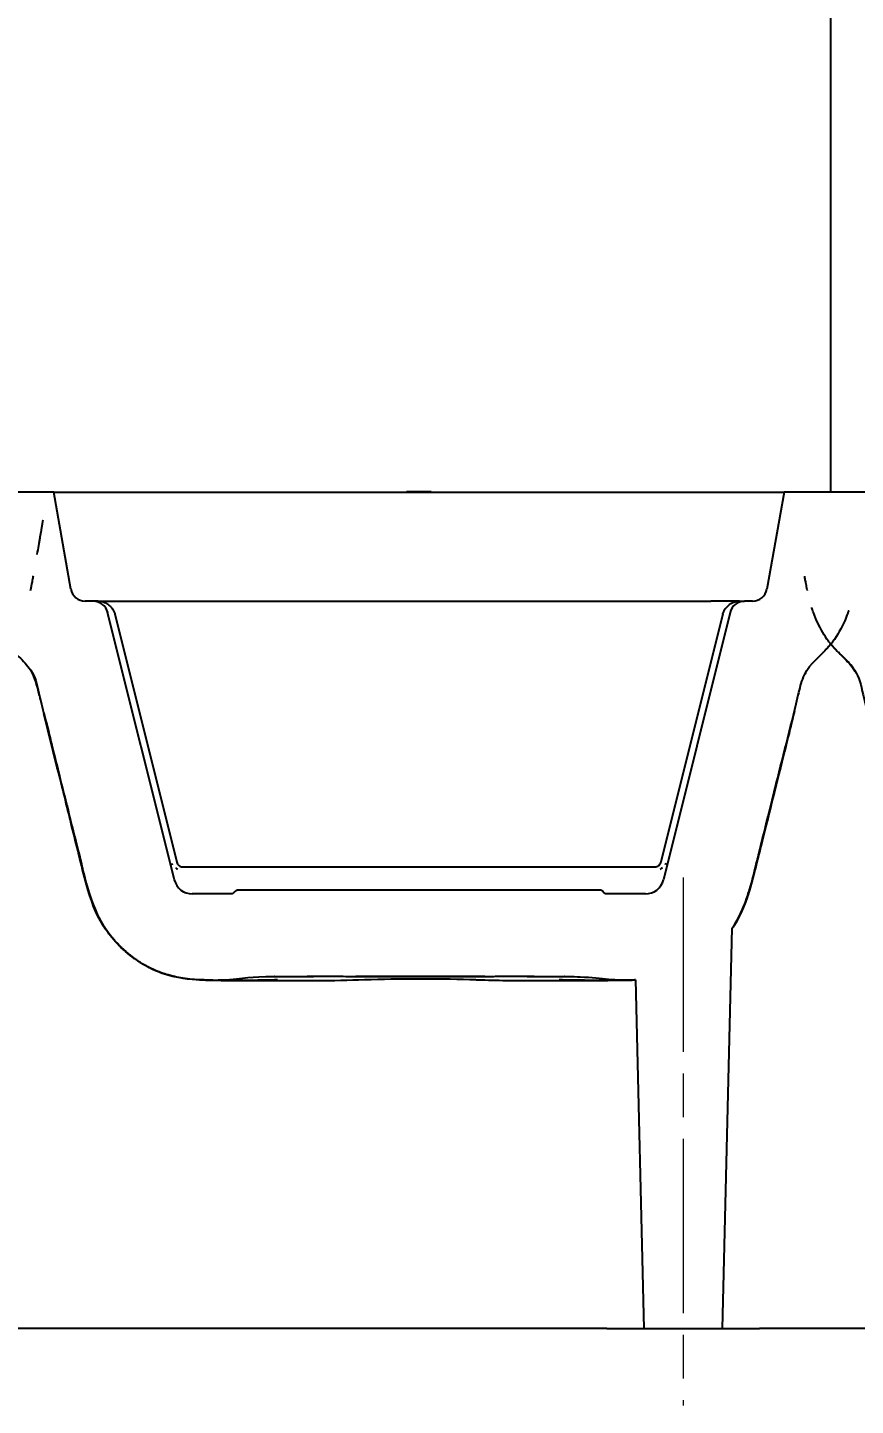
# Model space of a CAD drawing. Header units: millimetres. Extents: x 0 to 1486, y 0 to 1051.
# Drawn here: x 680.5 to 714.1, y 502.2 to 558.2 of the extents above; entities that cross this region are included whole.
import ezdxf

# ---------------------------------------------------------------- set-up
doc = ezdxf.new("R2010")
doc.units = ezdxf.units.MM
doc.header["$LTSCALE"] = 1.25
doc.linetypes.add('CHAIN', pattern=[0.3543, 0.2362, -0.0295, 0.0591, -0.0295])
for name, color, linetype, lineweight, true_color in [('Bemaßungen(DIN)', 7, 'Continuous', 5, 0x262659), ('Mittellinie(DIN)', 7, 'CHAIN', 15, 0x262659), ('Schraffur', 7, 'Continuous', 9, 0x1e1e47), ('Sichtbare Kanten(DIN)', 7, 'Continuous', 25, 0x262659)]:
    doc.layers.add(name, color=color, linetype=linetype, lineweight=lineweight, true_color=true_color)
doc.styles.add('Aktuell-DINGroßer Text', font='arial.ttf')
doc.dimstyles.new('STANDARD-DIN', dxfattribs={"dimscale": 1.25, "dimtxt": 5.25, "dimasz": 2.5, "dimexe": 3.175, "dimexo": 0, "dimgap": 0.8, "dimtad": 1, "dimrnd": 1e-08, "dimtxsty": 'Aktuell-DINGroßer Text', "dimcen": 0.09, "dimdle": 10, "dimclrd": 256, "dimclre": 256, "dimclrt": 256, "dimazin": 2, "dimtfac": 0.666667, "dimtmove": 0, "dimatfit": 3, "dimfxl": 1, "dimtolj": 1, "dimlwd": 25, "dimlwe": 25, "dimarcsym": 0})

# ---------------------------------------------------------------- blocks, each defined once
blk = doc.blocks.new('*D132')
at = {"layer": 'Bemaßungen(DIN)', "color": 250, "linetype": 'Continuous', "lineweight": 25, "true_color": 0x3f3f3f, "transparency": 16777216}
for p, q in [((577.138, 539.324), (577.138, 593.293)), ((713.138, 539.324), (713.138, 593.293)), ((580.263, 589.324), (710.013, 589.324))]:
    blk.add_line(p, q, dxfattribs=at)
at = {"layer": 'Bemaßungen(DIN)', "color": 250, "linetype": 'Continuous', "true_color": 0x3f3f3f, "transparency": 16777216}
for points in [[(580.263, 589.845), (580.263, 588.803), (577.138, 589.324)], [(710.013, 589.845), (710.013, 588.803), (713.138, 589.324)]]:
    blk.add_solid(points, dxfattribs=at)
at = {"layer": 'Defpoints', "color": 0, "linetype": 'Continuous', "transparency": 16777216}
for p in [(713.138, 589.324), (577.138, 539.324), (713.138, 539.324)]:
    blk.add_point(p, dxfattribs=at)
at = {"layer": 'Bemaßungen(DIN)', "color": 179, "linetype": 'Continuous', "lineweight": 25, "true_color": 0x262659, "transparency": 16777216, "insert": (638.2, 597.03), "char_height": 6.5625, "attachment_point": 1, "style": 'Aktuell-DINGroßer Text'}
blk.add_mtext('\\A1;136', dxfattribs=at)
blk = doc.blocks.new('*D133')
at = {"layer": 'Bemaßungen(DIN)', "color": 250, "linetype": 'Continuous', "lineweight": 25, "true_color": 0x3f3f3f, "transparency": 16777216}
for p, q in [((713.138, 539.324), (713.138, 593.293)), ((849.138, 539.324), (849.138, 593.293)), ((716.263, 589.324), (846.013, 589.324))]:
    blk.add_line(p, q, dxfattribs=at)
at = {"layer": 'Bemaßungen(DIN)', "color": 250, "linetype": 'Continuous', "true_color": 0x3f3f3f, "transparency": 16777216}
for points in [[(716.263, 589.845), (716.263, 588.803), (713.138, 589.324)], [(846.013, 589.845), (846.013, 588.803), (849.138, 589.324)]]:
    blk.add_solid(points, dxfattribs=at)
at = {"layer": 'Defpoints', "color": 0, "linetype": 'Continuous', "transparency": 16777216}
for p in [(849.138, 589.324), (713.138, 539.324), (849.138, 539.324)]:
    blk.add_point(p, dxfattribs=at)
at = {"layer": 'Bemaßungen(DIN)', "color": 179, "linetype": 'Continuous', "lineweight": 25, "true_color": 0x262659, "transparency": 16777216, "insert": (774.2, 597.03), "char_height": 6.5625, "attachment_point": 1, "style": 'Aktuell-DINGroßer Text'}
blk.add_mtext('\\A1;136', dxfattribs=at)

msp = doc.modelspace()

# ---------------------------------------------------------------- hatches: boundary and pattern name
at = {"layer": 'Schraffur'}
h = msp.add_hatch(dxfattribs=at)
h.set_pattern_fill('ANSI31', color=256, scale=31.75, style=0)
h.set_pattern_definition([(45, (0, 0), (-2.80633, 2.80633), [])])
h.paths.add_polyline_path([(696.288, 539.324), (696.488, 539.324), (696.488, 539.329), (696.288, 539.329)])

# ---------------------------------------------------------------- linework, layer by layer
at = {"layer": 'Mittellinie(DIN)', "ltscale": 23.990969}
msp.add_line((707.138, 523.659), (707.138, 502.199), dxfattribs=at)
at = {"layer": 'Sichtbare Kanten(DIN)'}
for p, q in [((681.538, 539.324), (677.738, 539.324)), ((681.538, 539.324), (682.326, 539.324)), ((682.232, 535.39), (681.538, 539.324)), ((682.326, 539.324), (696.238, 539.324)), ((696.888, 539.334), (695.888, 539.334)), ((695.888, 539.324), (695.888, 539.334)), ((696.238, 539.329), (696.288, 539.329)), ((696.238, 539.324), (696.238, 539.329)), ((696.288, 539.324), (696.238, 539.324)), ((696.488, 539.329), (696.288, 539.329)), ((696.288, 539.329), (696.288, 539.324)), ((696.288, 539.324), (696.488, 539.324)), ((696.488, 539.329), (696.538, 539.329)), ((696.488, 539.324), (696.488, 539.329)), ((696.538, 539.324), (696.488, 539.324)), ((696.538, 539.324), (696.538, 539.329)), ((696.538, 539.324), (710.45, 539.324)), ((696.888, 539.324), (696.888, 539.334)), ((710.45, 539.324), (711.238, 539.324)), ((711.238, 539.324), (710.545, 535.39)), ((715.038, 539.324), (711.238, 539.324)), ((683.151, 534.894), (682.823, 534.894)), ((683.348, 534.894), (683.151, 534.894)), ((683.348, 534.894), (684.509, 534.894)), ((683.348, 534.894), (683.348, 534.894)), ((686.445, 523.562), (683.733, 534.439)), ((684.509, 534.894), (708.267, 534.894)), ((709.044, 534.439), (706.332, 523.562)), ((709.429, 534.894), (708.267, 534.894)), ((709.429, 534.894), (709.428, 534.894)), ((709.429, 534.894), (709.626, 534.894)), ((709.954, 534.894), (709.626, 534.894)), ((684.028, 534.379), (686.545, 524.283)), ((708.749, 534.379), (706.232, 524.283)), ((686.287, 524.194), (686.387, 524.219)), ((686.787, 524.094), (705.989, 524.094)), ((706.489, 524.194), (706.389, 524.219)), ((688.768, 522.994), (687.172, 522.994)), ((703.741, 523.144), (689.036, 523.144)), ((705.604, 522.994), (704.009, 522.994)), ((708.738, 505.324), (709.136, 521.597)), ((705.192, 519.498), (705.538, 505.324)), ((704.039, 505.324), (586.238, 505.324)), ((704.039, 505.324), (705.538, 505.324)), ((705.538, 505.324), (708.738, 505.324)), ((708.738, 505.324), (710.238, 505.324)), ((785.039, 505.324), (710.238, 505.324))]:
    msp.add_line(p, q, dxfattribs=at)
for centre, radius, start, end in [((682.823, 535.494), 0.6, 190, 270), ((709.954, 535.494), 0.6, 270, 350), ((683.151, 534.294), 0.6, 14, 90), ((709.626, 534.294), 0.6, 90, 166), ((687.172, 523.744), 0.75, 194, 270), ((705.604, 523.744), 0.75, 270, 346)]:
    msp.add_arc(centre, radius, start, end, dxfattribs=at)
for centre, major_axis, start_param, end_param in [((686.577, 524.226), (-0.103, 0.228), 1.992369, 2.529584), ((706.199, 524.226), (0.103, 0.228), 3.753602, 4.290815)]:
    msp.add_ellipse(centre, major_axis=major_axis, ratio=0.641959, start_param=start_param, end_param=end_param, dxfattribs=at)
for points, knots in [([(681.093, 538.192), (681.093, 538.191), (681.093, 538.191), (681.092, 538.19), (681.092, 538.19), (681.092, 538.186), (681.091, 538.183), (681.089, 538.171), (681.088, 538.162), (681.084, 538.136), (681.081, 538.117), (681.075, 538.084), (681.073, 538.069), (681.068, 538.04), (681.066, 538.025), (681.061, 537.998), (681.059, 537.986), (681.053, 537.949), (681.05, 537.926), (681.043, 537.889), (681.041, 537.874), (681.033, 537.827), (681.028, 537.794), (681.008, 537.674), (680.993, 537.586), (680.969, 537.445), (680.96, 537.394), (680.941, 537.283), (680.931, 537.222), (680.898, 537.039), (680.875, 536.913), (680.854, 536.797), (680.854, 536.793), (680.853, 536.789)], [0, 0, 0, 0, 0.0001453, 0.0001453, 0.0003774, 0.0003774, 0.0016155, 0.0016155, 0.0049177, 0.0049177, 0.0117282, 0.0117282, 0.0162967, 0.0162967, 0.0208346, 0.0208346, 0.0245842, 0.0245842, 0.0325692, 0.0325692, 0.0389016, 0.0389016, 0.050022, 0.050022, 0.0796846, 0.0796846, 0.0961641, 0.0961641, 0.1141889, 0.1141889, 0.152434, 0.152434, 0.1538429, 0.1538429, 0.1538429, 0.1538429]), ([(680.701, 535.923), (680.696, 535.894), (680.691, 535.865), (680.674, 535.771), (680.662, 535.706), (680.641, 535.598), (680.633, 535.557), (680.616, 535.472), (680.606, 535.426), (680.593, 535.363), (680.589, 535.343), (680.584, 535.324)], [0.26099076, 0.26099076, 0.26099076, 0.26099076, 0.27092206, 0.27092206, 0.29350328, 0.29350328, 0.30661956, 0.30661956, 0.32017298, 0.32017298, 0.32628416, 0.32628416, 0.32628416, 0.32628416]), ([(712.191, 535.324), (712.188, 535.335), (712.186, 535.346), (712.166, 535.443), (712.152, 535.518), (712.127, 535.65), (712.117, 535.706), (712.101, 535.793), (712.096, 535.819), (712.088, 535.864), (712.085, 535.884), (712.081, 535.904), (712.081, 535.905), (712.081, 535.905), (712.081, 535.905), (712.081, 535.906), (712.081, 535.906), (712.081, 535.906)], [8.2808819, 8.2808819, 8.2808819, 8.2808819, 8.2878401, 8.2878401, 8.3425414, 8.3425414, 8.3835305, 8.3835305, 8.3989036, 8.3989036, 8.4104302, 8.4104302, 8.4107003, 8.4107003, 8.4108207, 8.4108207, 8.4108508, 8.4108508, 8.4108508, 8.4108508]), ([(683.348, 534.894), (683.417, 534.894), (683.486, 534.884), (683.616, 534.843), (683.677, 534.813), (683.789, 534.735), (683.84, 534.687), (683.939, 534.57), (683.987, 534.498), (684.02, 534.406), (684.024, 534.393), (684.028, 534.379)], [0, 0, 0, 0, 0.0206505, 0.0206505, 0.04066916, 0.04066916, 0.06156667, 0.06156667, 0.08663742, 0.08663742, 0.09083953, 0.09083953, 0.09083953, 0.09083953]), ([(708.749, 534.379), (708.757, 534.414), (708.771, 534.447), (708.808, 534.52), (708.833, 534.558), (708.907, 534.658), (708.964, 534.715), (709.095, 534.812), (709.173, 534.851), (709.311, 534.887), (709.37, 534.894), (709.428, 534.894)], [0.00000111, 0.00000111, 0.00000111, 0.00000111, 0.01070815, 0.01070815, 0.02441214, 0.02441214, 0.04800203, 0.04800203, 0.07335574, 0.07335574, 0.09085667, 0.09085667, 0.09085667, 0.09085667]), ([(713.13, 533.158), (713.102, 533.193), (713.073, 533.23), (712.883, 533.486), (712.728, 533.759), (712.551, 534.14), (712.49, 534.283), (712.422, 534.47), (712.41, 534.504), (712.388, 534.569), (712.378, 534.599), (712.368, 534.631), (712.367, 534.631), (712.367, 534.632), (712.367, 534.632), (712.367, 534.632), (712.367, 534.632), (712.367, 534.632), (712.367, 534.632), (712.367, 534.632), (712.367, 534.632), (712.367, 534.632)], [6.5142179, 6.5142179, 6.5142179, 6.5142179, 6.571912, 6.571912, 6.8763125, 6.8763125, 7.0272171, 7.0272171, 7.0627954, 7.0627954, 7.0894853, 7.0894853, 7.089798, 7.089798, 7.0899186, 7.0899186, 7.0899488, 7.0899488, 7.0899638, 7.0899638, 7.0899746, 7.0899746, 7.0899746, 7.0899746]), ([(713.867, 534.508), (713.867, 534.508), (713.867, 534.508), (713.867, 534.508), (713.867, 534.508), (713.867, 534.507), (713.867, 534.507), (713.864, 534.5), (713.862, 534.494), (713.857, 534.48), (713.854, 534.472), (713.844, 534.443), (713.836, 534.422), (713.788, 534.291), (713.747, 534.191), (713.582, 533.82), (713.408, 533.501), (713.19, 533.213), (713.168, 533.184), (713.147, 533.158)], [0, 0, 0, 0, 0.000088, 0.000088, 0.0002641, 0.0002641, 0.0005368, 0.0005368, 0.0063543, 0.0063543, 0.0141109, 0.0141109, 0.0347952, 0.0347952, 0.1451514, 0.1451514, 0.487375, 0.487375, 0.5300936, 0.5300936, 0.5300936, 0.5300936]), ([(679.641, 533.164), (679.82, 532.942), (679.987, 532.776), (680.297, 532.467), (680.467, 532.295), (680.853, 531.72), (680.882, 531.369), (681.116, 530.395), (681.199, 530.107), (681.39, 529.365), (681.457, 529.062), (681.878, 527.378), (682.155, 526.258), (682.582, 524.57), (682.714, 523.998), (683.029, 522.819), (683.213, 522.294), (683.823, 521.271), (684.244, 520.805), (685.154, 520.118), (685.633, 519.867), (686.923, 519.481), (687.793, 519.476), (689.385, 519.551), (689.47, 519.642), (691.051, 519.638), (691.577, 519.637), (692.104, 519.636)], [-0.8526386, -0.8526386, -0.8526386, -0.8526386, -0.8424015, -0.8424015, -0.8297382, -0.8297382, -0.8051809, -0.8051809, -0.7933985, -0.7933985, -0.7790355, -0.7790355, -0.7505288, -0.7505288, -0.7360461, -0.7360461, -0.7203746, -0.7203746, -0.7038621, -0.7038621, -0.6897221, -0.6897221, -0.6678565, -0.6678565, -0.6250094, -0.6250094, -0.6036291, -0.6036291, -0.6036291, -0.6036291]), ([(709.136, 521.597), (709.519, 522.185), (709.734, 522.801), (710.07, 523.983), (710.465, 525.653), (711.232, 528.723), (711.556, 529.953), (711.903, 531.437), (711.966, 531.68), (712.316, 532.415), (712.694, 532.6), (713.141, 533.164)], [-1.985645, -1.985645, -1.985645, -1.985645, -1.481925, -1.481925, -0.783078, -0.783078, -0.313217, -0.313217, -0.220491, -0.220491, -0.002297, -0.002297, -0.002297, -0.002297]), ([(713.087, 533.088), (713.07, 533.068), (713.035, 533.028), (712.984, 532.971), (712.969, 532.956), (712.869, 532.851), (712.85, 532.832), (712.821, 532.803), (712.818, 532.8), (712.81, 532.791)], [0, 0, 0, 0, 0.095162, 0.095162, 0.273817, 0.273817, 0.809889, 0.809889, 1.094998, 1.094998, 1.094998, 1.094998]), ([(713.138, 533.161), (713.137, 533.161), (713.136, 533.16), (713.13, 533.157), (713.144, 533.152), (713.144, 533.162), (713.137, 533.163), (713.135, 533.16)], [4.792908, 4.792908, 4.792908, 4.792908, 4.994051, 4.994051, 6.175311, 6.175311, 6.974231, 6.974231, 6.974231, 6.974231]), ([(713.14, 533.152), (713.14, 533.152), (713.14, 533.152), (713.141, 533.158), (713.141, 533.163), (713.141, 533.164)], [12.2755912, 12.2755912, 12.2755912, 12.2755912, 12.3506052, 12.3506052, 12.9651303, 12.9651303, 12.9651303, 12.9651303]), ([(713.141, 533.164), (713.324, 532.938), (713.493, 532.77), (713.806, 532.458), (713.974, 532.287), (714.3, 531.797), (714.366, 531.506), (714.523, 530.776), (714.601, 530.466), (714.987, 529.019), (715.26, 527.872), (716.236, 523.906), (716.36, 523.432), (716.64, 522.488), (716.864, 521.978), (717.532, 521.034), (717.968, 520.593), (719.181, 519.808), (719.783, 519.66), (721.388, 519.376), (722.313, 519.555), (723.796, 519.662), (724.941, 519.636), (725.604, 519.637)], [-4.9801344, -4.9801344, -4.9801344, -4.9801344, -4.977648, -4.977648, -4.9747138, -4.9747138, -4.9702324, -4.9702324, -4.9668738, -4.9668738, -4.9544858, -4.9544858, -4.9239441, -4.9239441, -4.8567963, -4.8567963, -4.7928365, -4.7928365, -4.7144892, -4.7144892, -4.4611157, -4.4611157, -4.2614437, -4.2614437, -4.2614437, -4.2614437]), ([(713.606, 532.657), (713.569, 532.694), (713.462, 532.801), (713.389, 532.875), (713.356, 532.906), (713.281, 532.988)], [0, 0, 0, 0, 0.830661, 0.830661, 1.095169, 1.095169, 1.095169, 1.095169]), ([(714.138, 532.038), (714.033, 532.231), (713.906, 532.377), (713.619, 532.656), (713.533, 532.734), (713.448, 532.817)], [5.450597, 5.450597, 5.450597, 5.450597, 5.8296137, 5.8296137, 5.9973792, 5.9973792, 5.9973792, 5.9973792]), ([(680.965, 531.042), (680.955, 531.082), (680.946, 531.122), (680.858, 531.484), (680.782, 531.778), (680.638, 532.038)], [3.9275862, 3.9275862, 3.9275862, 3.9275862, 3.9415218, 3.9415218, 4.0529934, 4.0529934, 4.0529934, 4.0529934]), ([(680.675, 531.973), (680.675, 531.973), (680.66, 532.001), (680.652, 532.015), (680.649, 532.02), (680.649, 532.02)], [0.5841657, 0.5841657, 0.5841657, 0.5841657, 0.9671871, 0.9671871, 1.0655927, 1.0655927, 1.0655927, 1.0655927]), ([(680.743, 531.826), (680.743, 531.826), (680.743, 531.827), (680.737, 531.84), (680.723, 531.874), (680.692, 531.94), (680.684, 531.955), (680.676, 531.972), (680.674, 531.976), (680.672, 531.979)], [0.2897844, 0.2897844, 0.2897844, 0.2897844, 0.2976946, 0.2976946, 0.3418645, 0.3418645, 0.4055819, 0.4055819, 0.4342417, 0.4342417, 0.4342417, 0.4342417]), ([(712.12, 531.997), (712.12, 531.997), (712.106, 531.97), (712.092, 531.942), (712.089, 531.937), (712.089, 531.937)], [0.0348995, 0.0348995, 0.0348995, 0.0348995, 0.5477265, 0.5477265, 0.6016797, 0.6016797, 0.6016797, 0.6016797]), ([(680.964, 531.047), (680.964, 531.047), (680.964, 531.047), (680.952, 531.098), (680.94, 531.153), (680.906, 531.296), (680.881, 531.397), (680.852, 531.505), (680.843, 531.534), (680.833, 531.569), (680.83, 531.579), (680.828, 531.584), (680.828, 531.585), (680.828, 531.585)], [3.1214054, 3.1214054, 3.1214054, 3.1214054, 3.1214902, 3.1214902, 3.1511716, 3.1511716, 3.1956554, 3.1956554, 3.215812, 3.215812, 3.2302688, 3.2302688, 3.2348622, 3.2348622, 3.2348622, 3.2348622]), ([(711.839, 531.164), (711.833, 531.143), (711.831, 531.131), (711.826, 531.111), (711.825, 531.107), (711.825, 531.107)], [1.35291826, 1.35291826, 1.35291826, 1.35291826, 1.40823603, 1.40823603, 1.43235318, 1.43235318, 1.43235318, 1.43235318]), ([(684.849, 520.347), (684.842, 520.351), (684.835, 520.356), (684.32, 520.724), (683.883, 521.184), (683.234, 522.217), (683.052, 522.721), (682.657, 524.173), (682.468, 524.979), (682.183, 526.119), (682.116, 526.393), (681.869, 527.386), (681.722, 527.973), (681.431, 529.146), (681.286, 529.732), (681.142, 530.319)], [2.389758, 2.389758, 2.389758, 2.389758, 2.393484, 2.393484, 2.682076, 2.682076, 2.957685, 2.957685, 3.294972, 3.294972, 3.436217, 3.436217, 3.640223, 3.640223, 3.843875, 3.843875, 3.843875, 3.843875]), ([(684.597, 520.542), (684.551, 520.579), (684.505, 520.618), (684.34, 520.761), (684.224, 520.872), (683.845, 521.275), (683.609, 521.599), (683.183, 522.376), (683.025, 522.842), (682.784, 523.711), (682.691, 524.117), (682.425, 525.19), (682.252, 525.864), (681.911, 527.246), (681.734, 527.947), (681.514, 528.834), (681.469, 529.014), (681.378, 529.383), (681.331, 529.575), (681.253, 529.886), (681.222, 530.006), (681.195, 530.115)], [1.956144, 1.956144, 1.956144, 1.956144, 1.974142, 1.974142, 2.021994, 2.021994, 2.140247, 2.140247, 2.287637, 2.287637, 2.412187, 2.412187, 2.621434, 2.621434, 2.841051, 2.841051, 2.896504, 2.896504, 2.955196, 2.955196, 2.993506, 2.993506, 2.993506, 2.993506]), ([(684.493, 520.629), (684.476, 520.644), (684.457, 520.66), (684.404, 520.708), (684.387, 520.724), (684.349, 520.758), (684.333, 520.773), (684.293, 520.811), (684.269, 520.834), (684.225, 520.878), (684.208, 520.895), (684.174, 520.93), (684.155, 520.949), (684.117, 520.989), (684.098, 521.01), (684.041, 521.072), (684.005, 521.113), (683.906, 521.23), (683.847, 521.303), (683.703, 521.494), (683.623, 521.61), (683.516, 521.785), (683.49, 521.829), (683.41, 521.97), (683.356, 522.073), (683.26, 522.275), (683.215, 522.377), (683.05, 522.788), (682.952, 523.106), (682.831, 523.557), (682.796, 523.695), (682.732, 523.958), (682.701, 524.086), (682.643, 524.325), (682.612, 524.45), (682.538, 524.743), (682.495, 524.913), (682.353, 525.477), (682.254, 525.871), (682.113, 526.438), (682.071, 526.61), (681.992, 526.93), (681.955, 527.079), (681.895, 527.323), (681.871, 527.417), (681.815, 527.64), (681.784, 527.765), (681.729, 527.981), (681.706, 528.072), (681.665, 528.231), (681.648, 528.298), (681.617, 528.421), (681.603, 528.477), (681.577, 528.582), (681.565, 528.633), (681.531, 528.768), (681.511, 528.849), (681.454, 529.085), (681.418, 529.238), (681.368, 529.439), (681.362, 529.463), (681.353, 529.501), (681.35, 529.515), (681.343, 529.541), (681.34, 529.555), (681.33, 529.594), (681.324, 529.618), (681.308, 529.682), (681.299, 529.718), (681.274, 529.815), (681.261, 529.863), (681.238, 529.952), (681.228, 529.988), (681.215, 530.04), (681.21, 530.056), (681.209, 530.061)], [0, 0, 0, 0, 0.082924, 0.082924, 0.113058, 0.113058, 0.130031, 0.130031, 0.146789, 0.146789, 0.155138, 0.155138, 0.163507, 0.163507, 0.171886, 0.171886, 0.188731, 0.188731, 0.222119, 0.222119, 0.275287, 0.275287, 0.292074, 0.292074, 0.325981, 0.325981, 0.359154, 0.359154, 0.459188, 0.459188, 0.501882, 0.501882, 0.540647, 0.540647, 0.579251, 0.579251, 0.631571, 0.631571, 0.753978, 0.753978, 0.807055, 0.807055, 0.85353, 0.85353, 0.882297, 0.882297, 0.924167, 0.924167, 0.955494, 0.955494, 0.976871, 0.976871, 0.993705, 0.993705, 1.01053, 1.01053, 1.043767, 1.043767, 1.103749, 1.103749, 1.111418, 1.111418, 1.115585, 1.115585, 1.119757, 1.119757, 1.128196, 1.128196, 1.144983, 1.144983, 1.178506, 1.178506, 1.21889, 1.21889, 1.258056, 1.258056, 1.258056, 1.258056]), ([(681.568, 528.619), (681.548, 528.699), (681.528, 528.778), (681.482, 528.968), (681.455, 529.078), (681.41, 529.264), (681.391, 529.339), (681.361, 529.461), (681.35, 529.507), (681.328, 529.598), (681.316, 529.643), (681.298, 529.716), (681.291, 529.744), (681.273, 529.814), (681.263, 529.853), (681.244, 529.927), (681.235, 529.962), (681.225, 529.999), (681.224, 530.004), (681.223, 530.008)], [6.9732287, 6.9732287, 6.9732287, 6.9732287, 6.9980476, 6.9980476, 7.0340763, 7.0340763, 7.0580804, 7.0580804, 7.0722011, 7.0722011, 7.0861593, 7.0861593, 7.0952738, 7.0952738, 7.110165, 7.110165, 7.1263437, 7.1263437, 7.1286281, 7.1286281, 7.1286281, 7.1286281]), ([(711.617, 530.255), (711.61, 530.229), (711.603, 530.201), (711.576, 530.09), (711.554, 529.999), (711.511, 529.828), (711.491, 529.747), (711.429, 529.502), (711.388, 529.337), (711.26, 528.827), (711.174, 528.483), (711, 527.78), (710.908, 527.414), (710.555, 525.998), (710.293, 524.956), (709.839, 523.097), (709.588, 522.28), (709.136, 521.59)], [1.1117012, 1.1117012, 1.1117012, 1.1117012, 1.1216842, 1.1216842, 1.1502174, 1.1502174, 1.1749869, 1.1749869, 1.2260998, 1.2260998, 1.3329871, 1.3329871, 1.4461541, 1.4461541, 1.7718998, 1.7718998, 2.0205515, 2.0205515, 2.0205515, 2.0205515]), ([(711.608, 530.219), (711.608, 530.219), (711.6, 530.189), (711.577, 530.099), (711.566, 530.056), (711.539, 529.953), (711.527, 529.905), (711.507, 529.827), (711.502, 529.804), (711.491, 529.764), (711.487, 529.748), (711.479, 529.713), (711.474, 529.695), (711.466, 529.662), (711.462, 529.648), (711.454, 529.613), (711.449, 529.593), (711.435, 529.538), (711.426, 529.503), (711.392, 529.364), (711.366, 529.259), (711.322, 529.081), (711.303, 529.005), (711.268, 528.864), (711.252, 528.8), (711.225, 528.692), (711.215, 528.652), (711.192, 528.56), (711.18, 528.508), (711.149, 528.388), (711.132, 528.32), (711.076, 528.095), (711.036, 527.938), (710.931, 527.518), (710.863, 527.247), (710.738, 526.742), (710.678, 526.497), (710.514, 525.836), (710.408, 525.414), (710.244, 524.769), (710.185, 524.537), (710.083, 524.116), (710.031, 523.891), (709.93, 523.492), (709.881, 523.309), (709.751, 522.882), (709.666, 522.643), (709.479, 522.204), (709.379, 522.001), (709.225, 521.736), (709.181, 521.665), (709.136, 521.596)], [0.00337, 0.00337, 0.00337, 0.00337, 0.069816, 0.069816, 0.108999, 0.108999, 0.135785, 0.135785, 0.145178, 0.145178, 0.150571, 0.150571, 0.156091, 0.156091, 0.160765, 0.160765, 0.167478, 0.167478, 0.180529, 0.180529, 0.21961, 0.21961, 0.248929, 0.248929, 0.271052, 0.271052, 0.283483, 0.283483, 0.299458, 0.299458, 0.321384, 0.321384, 0.373605, 0.373605, 0.454892, 0.454892, 0.53011, 0.53011, 0.660051, 0.660051, 0.730013, 0.730013, 0.796935, 0.796935, 0.853748, 0.853748, 0.931025, 0.931025, 0.998223, 0.998223, 1.023169, 1.023169, 1.023169, 1.023169]), ([(711.659, 530.418), (711.631, 530.3), (711.603, 530.178), (711.435, 529.486), (711.14, 528.322), (710.763, 526.805)], [0.345791, 0.345791, 0.345791, 0.345791, 0.3661452, 0.3661452, 0.4598882, 0.4598882, 0.4598882, 0.4598882]), ([(711.593, 530.162), (711.592, 530.159), (711.592, 530.156), (711.581, 530.115), (711.57, 530.07), (711.548, 529.986), (711.54, 529.954), (711.521, 529.878), (711.509, 529.83), (711.487, 529.742), (711.477, 529.701), (711.451, 529.599), (711.436, 529.539), (711.393, 529.364), (711.365, 529.252), (711.307, 529.021), (711.277, 528.898), (711.246, 528.774)], [1.1166344, 1.1166344, 1.1166344, 1.1166344, 1.1182841, 1.1182841, 1.1405125, 1.1405125, 1.1521821, 1.1521821, 1.1668693, 1.1668693, 1.1793949, 1.1793949, 1.1986494, 1.1986494, 1.2358268, 1.2358268, 1.2743694, 1.2743694, 1.2743694, 1.2743694]), ([(711.162, 528.438), (711.154, 528.408), (711.147, 528.378), (711.098, 528.18), (711.056, 528.013), (710.963, 527.641), (710.911, 527.434), (710.761, 526.834), (710.664, 526.438), (710.48, 525.693), (710.39, 525.339), (710.252, 524.799), (710.204, 524.61), (710.098, 524.175), (710.038, 523.918), (709.88, 523.29), (709.771, 522.917), (709.498, 522.225), (709.33, 521.891), (709.136, 521.594)], [1.3092316, 1.3092316, 1.3092316, 1.3092316, 1.3185835, 1.3185835, 1.3721652, 1.3721652, 1.4354993, 1.4354993, 1.5577914, 1.5577914, 1.6669119, 1.6669119, 1.7254325, 1.7254325, 1.8035271, 1.8035271, 1.9199019, 1.9199019, 2.0283359, 2.0283359, 2.0283359, 2.0283359]), ([(684.641, 520.507), (684.518, 520.604), (684.398, 520.708), (684.177, 520.922), (684.075, 521.03), (683.856, 521.286), (683.741, 521.437), (683.403, 521.943), (683.221, 522.331), (682.951, 523.088), (682.848, 523.48), (682.643, 524.315), (682.534, 524.758), (682.33, 525.562), (682.241, 525.919), (681.998, 526.9), (681.841, 527.536), (681.682, 528.167), (681.676, 528.19), (681.67, 528.214)], [6.0852043, 6.0852043, 6.0852043, 6.0852043, 6.1351112, 6.1351112, 6.1792563, 6.1792563, 6.2362062, 6.2362062, 6.3616536, 6.3616536, 6.4812275, 6.4812275, 6.6196703, 6.6196703, 6.7304587, 6.7304587, 6.9237465, 6.9237465, 6.9312045, 6.9312045, 6.9312045, 6.9312045]), ([(711.037, 527.937), (711.015, 527.85), (710.99, 527.749), (710.939, 527.551), (710.917, 527.46), (710.884, 527.328), (710.877, 527.299), (710.866, 527.258), (710.863, 527.245), (710.857, 527.221), (710.854, 527.209), (710.848, 527.185), (710.845, 527.173), (710.839, 527.151), (710.837, 527.14), (710.83, 527.111), (710.826, 527.096), (710.816, 527.056), (710.81, 527.031), (710.802, 527), (710.801, 526.995), (710.8, 526.99)], [1.1198935, 1.1198935, 1.1198935, 1.1198935, 1.169495, 1.169495, 1.205764, 1.205764, 1.2152143, 1.2152143, 1.2189898, 1.2189898, 1.2227754, 1.2227754, 1.2265697, 1.2265697, 1.2303609, 1.2303609, 1.2380071, 1.2380071, 1.2530597, 1.2530597, 1.2561117, 1.2561117, 1.2561117, 1.2561117]), ([(710.763, 526.805), (710.415, 525.407), (710.128, 524.253), (709.966, 523.617), (709.932, 523.489), (709.896, 523.36)], [1.1964037, 1.1964037, 1.1964037, 1.1964037, 1.4355129, 1.4355129, 1.4938061, 1.4938061, 1.4938061, 1.4938061]), ([(686.545, 524.283), (686.551, 524.257), (686.562, 524.232), (686.591, 524.187), (686.609, 524.167), (686.65, 524.133), (686.673, 524.12), (686.723, 524.101), (686.75, 524.095), (686.78, 524.094), (686.784, 524.094), (686.787, 524.094)], [0, 0, 0, 0, 0.0080009, 0.0080009, 0.01597702, 0.01597702, 0.02393362, 0.02393362, 0.03189668, 0.03189668, 0.03302102, 0.03302102, 0.03302102, 0.03302102]), ([(705.989, 524.094), (706.016, 524.094), (706.043, 524.098), (706.093, 524.115), (706.117, 524.128), (706.16, 524.159), (706.179, 524.179), (706.209, 524.223), (706.221, 524.247), (706.23, 524.276), (706.231, 524.28), (706.232, 524.283)], [0, 0, 0, 0, 0.00800071, 0.00800071, 0.01597675, 0.01597675, 0.02393328, 0.02393328, 0.03189641, 0.03189641, 0.03302102, 0.03302102, 0.03302102, 0.03302102]), ([(710.011, 523.815), (710.011, 523.815), (710.011, 523.814), (710.008, 523.803), (710, 523.768), (709.981, 523.696)], [2.31699672, 2.31699672, 2.31699672, 2.31699672, 2.32806269, 2.32806269, 2.39112177, 2.39112177, 2.39112177, 2.39112177]), ([(688.845, 523.03), (688.84, 523.023), (688.834, 523.018), (688.821, 523.008), (688.814, 523.004), (688.793, 522.996), (688.78, 522.994), (688.768, 522.994)], [-0.008074754, -0.008074754, -0.008074754, -0.008074754, -0.005897965, -0.005897965, -0.003720861, -0.003720861, -0.000004968, -0.000004968, -0.000004968, -0.000004968]), ([(688.881, 523.072), (688.875, 523.065), (688.869, 523.058), (688.857, 523.044), (688.851, 523.037), (688.845, 523.03)], [-0.005590273, -0.005590273, -0.005590273, -0.005590273, -0.002793492, -0.002793492, 0, 0, 0, 0]), ([(689.036, 523.144), (689.019, 523.144), (689.003, 523.142), (688.971, 523.134), (688.956, 523.128), (688.917, 523.108), (688.897, 523.091), (688.881, 523.072)], [-0.01603852, -0.01603852, -0.01603852, -0.01603852, -0.01167072, -0.01167072, -0.00732242, -0.00732242, -0.00000056, -0.00000056, -0.00000056, -0.00000056]), ([(703.895, 523.072), (703.885, 523.085), (703.873, 523.096), (703.847, 523.115), (703.833, 523.123), (703.792, 523.139), (703.766, 523.144), (703.741, 523.144)], [-0.01614564, -0.01614564, -0.01614564, -0.01614564, -0.01179334, -0.01179334, -0.00744309, -0.00744309, -0.00000054, -0.00000054, -0.00000054, -0.00000054]), ([(703.931, 523.03), (703.925, 523.037), (703.919, 523.044), (703.907, 523.058), (703.901, 523.065), (703.895, 523.072)], [-0.005625767, -0.005625767, -0.005625767, -0.005625767, -0.002811066, -0.002811066, -0.000011557, -0.000011557, -0.000011557, -0.000011557]), ([(704.009, 522.994), (704.001, 522.994), (703.993, 522.995), (703.977, 522.999), (703.969, 523.002), (703.95, 523.012), (703.939, 523.02), (703.931, 523.03)], [-0.007980929, -0.007980929, -0.007980929, -0.007980929, -0.005820159, -0.005820159, -0.003652784, -0.003652784, 0, 0, 0, 0]), ([(694.184, 519.498), (693.534, 519.475), (692.883, 519.463), (691.821, 519.458), (691.353, 519.459), (690.402, 519.463), (689.912, 519.463), (688.851, 519.466), (688.28, 519.46), (687.224, 519.496), (686.736, 519.545), (686.142, 519.705), (686.016, 519.745), (685.704, 519.861), (685.534, 519.939), (685.234, 520.098), (685.096, 520.18), (684.922, 520.296), (684.885, 520.321), (684.849, 520.347)], [0, 0, 0, 0, 0.1956197, 0.1956197, 0.3344143, 0.3344143, 0.4811936, 0.4811936, 0.6528034, 0.6528034, 0.7979836, 0.7979836, 0.837418, 0.837418, 0.9004023, 0.9004023, 0.9542544, 0.9542544, 0.9686447, 0.9686447, 0.9686447, 0.9686447]), ([(686.398, 519.647), (686.387, 519.649), (686.376, 519.652), (686.318, 519.665), (686.266, 519.678), (686.146, 519.712), (686.075, 519.733), (685.925, 519.784), (685.846, 519.813), (685.65, 519.893), (685.533, 519.947), (685.418, 520.006), (685.414, 520.009), (685.41, 520.011)], [9.0208275, 9.0208275, 9.0208275, 9.0208275, 9.0253486, 9.0253486, 9.0440428, 9.0440428, 9.066379, 9.066379, 9.0919217, 9.0919217, 9.1302374, 9.1302374, 9.1316167, 9.1316167, 9.1316167, 9.1316167]), ([(687.751, 519.489), (687.714, 519.49), (687.677, 519.491), (687.392, 519.501), (687.137, 519.519), (686.65, 519.587), (686.422, 519.633), (686.201, 519.696)], [5.5972537, 5.5972537, 5.5972537, 5.5972537, 5.608702, 5.608702, 5.6864222, 5.6864222, 5.7561798, 5.7561798, 5.7561798, 5.7561798]), ([(688.455, 519.484), (688.409, 519.483), (688.358, 519.482), (688.254, 519.481), (688.202, 519.481), (688.105, 519.481), (688.062, 519.481), (687.982, 519.482), (687.947, 519.483), (687.855, 519.485), (687.796, 519.487), (687.697, 519.491), (687.654, 519.493), (687.573, 519.497), (687.534, 519.5), (687.467, 519.504), (687.437, 519.506), (687.409, 519.508)], [0, 0, 0, 0, 0.0225501, 0.0225501, 0.0417269, 0.0417269, 0.0558927, 0.0558927, 0.0665813, 0.0665813, 0.0837419, 0.0837419, 0.0976551, 0.0976551, 0.1130411, 0.1130411, 0.1261162, 0.1261162, 0.1261162, 0.1261162]), ([(687.651, 519.496), (687.651, 519.496), (687.651, 519.496), (687.649, 519.496), (687.64, 519.497), (687.62, 519.497)], [0.38590046, 0.38590046, 0.38590046, 0.38590046, 0.38989904, 0.38989904, 0.43130363, 0.43130363, 0.43130363, 0.43130363]), ([(690.636, 519.5), (690.636, 519.5), (690.633, 519.5), (690.617, 519.499), (690.598, 519.499), (690.542, 519.497), (690.502, 519.496), (690.392, 519.493), (690.317, 519.491), (690.066, 519.486), (689.88, 519.483), (689.625, 519.48), (689.554, 519.479), (689.39, 519.478), (689.292, 519.478), (689.109, 519.478), (689.024, 519.479), (688.87, 519.48), (688.799, 519.48), (688.61, 519.481), (688.487, 519.482), (688.362, 519.482)], [5.2366356, 5.2366356, 5.2366356, 5.2366356, 5.2465098, 5.2465098, 5.2644865, 5.2644865, 5.2865527, 5.2865527, 5.3191691, 5.3191691, 5.3928074, 5.3928074, 5.4204387, 5.4204387, 5.4513361, 5.4513361, 5.4762125, 5.4762125, 5.4982807, 5.4982807, 5.5355384, 5.5355384, 5.5355384, 5.5355384]), ([(688.709, 519.49), (688.709, 519.49), (688.705, 519.49), (688.684, 519.49), (688.662, 519.489), (688.59, 519.487), (688.535, 519.486), (688.455, 519.484)], [0.4950458, 0.4950458, 0.4950458, 0.4950458, 0.520051, 0.520051, 0.557144, 0.557144, 0.5964794, 0.5964794, 0.5964794, 0.5964794]), ([(693.263, 519.637), (693.206, 519.637), (693.152, 519.636), (692.967, 519.635), (692.832, 519.634), (692.612, 519.633), (692.531, 519.632), (692.353, 519.632), (692.253, 519.632), (692.076, 519.634), (691.997, 519.635), (691.895, 519.636), (691.867, 519.636), (691.841, 519.637)], [2.4857787, 2.4857787, 2.4857787, 2.4857787, 2.5036489, 2.5036489, 2.5465641, 2.5465641, 2.5703672, 2.5703672, 2.6004764, 2.6004764, 2.6293377, 2.6293377, 2.6401455, 2.6401455, 2.6401455, 2.6401455]), ([(692.177, 519.638), (692.177, 519.638), (692.176, 519.638), (692.166, 519.638), (692.148, 519.638), (692.115, 519.637), (692.11, 519.637), (692.104, 519.637), (692.104, 519.637), (692.104, 519.637), (692.104, 519.637), (692.104, 519.637), (692.104, 519.637), (692.104, 519.637)], [0.45779036, 0.45779036, 0.45779036, 0.45779036, 0.46768943, 0.46768943, 0.49399652, 0.49399652, 0.49827153, 0.49827153, 0.49847188, 0.49847188, 0.49850436, 0.49850436, 0.4985206, 0.4985206, 0.4985206, 0.4985206]), ([(694.218, 519.623), (693.916, 519.624), (693.612, 519.625), (693.275, 519.631), (693.24, 519.631), (693.183, 519.632), (693.161, 519.633), (693.119, 519.633), (693.099, 519.634), (693.062, 519.634), (693.046, 519.634), (693.015, 519.635), (693.001, 519.635), (692.99, 519.635)], [0, 0, 0, 0, 0.0909715, 0.0909715, 0.1015257, 0.1015257, 0.1085345, 0.1085345, 0.1155675, 0.1155675, 0.122604, 0.122604, 0.1309267, 0.1309267, 0.1309267, 0.1309267]), ([(699.076, 519.637), (698.775, 519.635), (698.473, 519.632), (697.286, 519.63), (696.401, 519.635), (694.953, 519.631), (694.387, 519.634), (693.829, 519.637)], [1.9039427, 1.9039427, 1.9039427, 1.9039427, 1.9943721, 1.9943721, 2.2599222, 2.2599222, 2.4287772, 2.4287772, 2.4287772, 2.4287772]), ([(698.616, 519.499), (698.566, 519.5), (698.516, 519.502), (697.041, 519.552), (695.611, 519.54), (694.184, 519.497)], [0.471123, 0.471123, 0.471123, 0.471123, 0.4856534, 0.4856534, 0.9140813, 0.9140813, 0.9140813, 0.9140813]), ([(699.876, 519.635), (699.876, 519.635), (699.862, 519.635), (699.821, 519.635), (699.791, 519.635), (699.722, 519.634), (699.706, 519.634), (699.671, 519.633), (699.651, 519.633), (699.588, 519.632), (699.54, 519.631), (699.398, 519.63), (699.303, 519.629), (699.026, 519.626), (698.844, 519.625), (698.144, 519.621), (697.614, 519.622), (696.417, 519.623), (695.742, 519.622), (694.784, 519.622), (694.501, 519.622), (694.218, 519.623)], [1.0076859, 1.0076859, 1.0076859, 1.0076859, 1.0301519, 1.0301519, 1.0583884, 1.0583884, 1.0654069, 1.0654069, 1.0724421, 1.0724421, 1.086737, 1.086737, 1.115008, 1.115008, 1.1708789, 1.1708789, 1.3278925, 1.3278925, 1.5301451, 1.5301451, 1.6153595, 1.6153595, 1.6153595, 1.6153595]), ([(704.899, 519.476), (704.162, 519.461), (703.425, 519.464), (702.348, 519.463), (702.008, 519.462), (701.412, 519.459), (701.153, 519.459), (700.582, 519.46), (700.269, 519.461), (699.561, 519.468), (699.169, 519.479), (698.725, 519.494), (698.671, 519.496), (698.616, 519.498)], [0, 0, 0, 0, 0.2212633, 0.2212633, 0.3231328, 0.3231328, 0.4000814, 0.4000814, 0.5003182, 0.5003182, 0.6181209, 0.6181209, 0.6344436, 0.6344436, 0.6344436, 0.6344436]), ([(701.079, 519.637), (701.046, 519.636), (701.014, 519.636), (700.851, 519.633), (700.721, 519.632), (700.392, 519.631), (700.194, 519.633), (699.893, 519.636), (699.785, 519.636), (699.679, 519.637)], [1.7027426, 1.7027426, 1.7027426, 1.7027426, 1.7124594, 1.7124594, 1.7521029, 1.7521029, 1.8115701, 1.8115701, 1.8437136, 1.8437136, 1.8437136, 1.8437136]), ([(700.792, 519.637), (700.792, 519.637), (700.791, 519.637), (700.791, 519.637), (700.791, 519.637), (700.79, 519.637), (700.79, 519.637), (700.789, 519.637), (700.788, 519.637), (700.778, 519.637), (700.77, 519.637), (700.752, 519.637), (700.743, 519.637), (700.716, 519.637), (700.702, 519.637), (700.684, 519.637), (700.68, 519.637), (700.68, 519.637)], [0, 0, 0, 0, 0.00003821, 0.00003821, 0.00019103, 0.00019103, 0.00049668, 0.00049668, 0.00104335, 0.00104335, 0.00687616, 0.00687616, 0.01465556, 0.01465556, 0.03089995, 0.03089995, 0.04619701, 0.04619701, 0.04619701, 0.04619701]), ([(700.792, 519.639), (702.321, 519.64), (702.651, 519.638), (703.904, 519.582), (704.334, 519.46), (705.192, 519.498)], [-0.4793731, -0.4793731, -0.4793731, -0.4793731, -0.3794039, -0.3794039, -0.060733, -0.060733, -0.060733, -0.060733]), ([(704.558, 519.483), (704.539, 519.483), (704.52, 519.483), (704.367, 519.482), (704.239, 519.481), (704.043, 519.48), (703.971, 519.479), (703.855, 519.479), (703.813, 519.479), (703.74, 519.479), (703.708, 519.478), (703.629, 519.478), (703.582, 519.479), (703.492, 519.479), (703.448, 519.479), (703.342, 519.48), (703.283, 519.48), (703.087, 519.482), (702.943, 519.483), (702.681, 519.486), (702.566, 519.488), (702.374, 519.492), (702.295, 519.494), (702.185, 519.498), (702.148, 519.499), (702.102, 519.5), (702.09, 519.501), (702.09, 519.501)], [0.0641718, 0.0641718, 0.0641718, 0.0641718, 0.0698469, 0.0698469, 0.1106943, 0.1106943, 0.1344123, 0.1344123, 0.1470011, 0.1470011, 0.1564343, 0.1564343, 0.1709388, 0.1709388, 0.186326, 0.186326, 0.2103575, 0.2103575, 0.2679375, 0.2679375, 0.3110749, 0.3110749, 0.3435684, 0.3435684, 0.3663769, 0.3663769, 0.3868545, 0.3868545, 0.3868545, 0.3868545]), ([(705.192, 519.496), (705.169, 519.495), (705.144, 519.494), (705.096, 519.492), (705.073, 519.491), (705.017, 519.489), (704.981, 519.487), (704.918, 519.486), (704.89, 519.485), (704.831, 519.484), (704.801, 519.483), (704.732, 519.483), (704.695, 519.483), (704.604, 519.483), (704.555, 519.483), (704.431, 519.484), (704.361, 519.485), (704.22, 519.488), (704.177, 519.489), (704.15, 519.489), (704.147, 519.489), (704.147, 519.489)], [0, 0, 0, 0, 0.0093959, 0.0093959, 0.0168264, 0.0168264, 0.0271638, 0.0271638, 0.0357298, 0.0357298, 0.0458531, 0.0458531, 0.0603498, 0.0603498, 0.0836362, 0.0836362, 0.1244909, 0.1244909, 0.1887308, 0.1887308, 0.2111899, 0.2111899, 0.2111899, 0.2111899]), ([(705.192, 519.495), (705.192, 519.493), (705.187, 519.492), (705.16, 519.488), (705.133, 519.485), (705.046, 519.48), (704.98, 519.478), (704.899, 519.476)], [0.40911852, 0.40911852, 0.40911852, 0.40911852, 0.43092734, 0.43092734, 0.46368045, 0.46368045, 0.5047156, 0.5047156, 0.5047156, 0.5047156])]:
    msp.add_open_spline(points, degree=3, knots=knots, dxfattribs=at)
for points in [[(680.588, 535.346), (680.588, 535.346), (680.586, 535.338), (680.583, 535.324)], [(713.14, 533.152), (713.122, 533.13), (713.105, 533.108), (713.087, 533.088)], [(713.134, 533.155), (713.134, 533.151), (713.135, 533.157), (713.135, 533.16)], [(680.965, 531.042), (680.961, 531.059), (680.957, 531.075), (680.953, 531.09)], [(680.994, 530.913), (680.994, 530.913), (680.99, 530.932), (680.982, 530.964)], [(711.307, 529.017), (711.283, 528.919), (711.262, 528.83), (711.242, 528.751)], [(686.545, 524.283), (686.545, 524.283), (686.545, 524.283), (686.545, 524.283)], [(686.787, 524.094), (686.787, 524.094), (686.787, 524.094), (686.787, 524.094)], [(705.989, 524.094), (705.989, 524.094), (705.989, 524.094), (705.989, 524.094)], [(706.232, 524.283), (706.232, 524.283), (706.232, 524.283), (706.232, 524.283)], [(686.235, 519.688), (686.197, 519.698), (686.177, 519.704), (686.177, 519.704)], [(690.534, 519.639), (690.526, 519.639), (690.522, 519.639), (690.522, 519.639)], [(702.313, 519.638), (702.313, 519.638), (702.309, 519.638), (702.3, 519.638)], [(705.192, 519.495), (705.171, 519.495), (705.151, 519.494), (705.13, 519.493)], [(705.192, 519.498), (705.171, 519.497), (705.161, 519.496), (705.161, 519.496)]]:
    msp.add_open_spline(points, degree=3, dxfattribs=at)

# ---------------------------------------------------------------- dimensions: what is measured, and where the dimension line sits
at = {"layer": 'Bemaßungen(DIN)', "color": 250, "linetype": 'Continuous', "lineweight": 25, "true_color": 0x3f3f3f}
for base, p1, p2, picture, middle in [((713.138, 589.324), (577.138, 539.324), (713.138, 539.324), '*D132', (645.138, 589.324)), ((849.138, 589.324), (713.138, 539.324), (849.138, 539.324), '*D133', (781.138, 589.324))]:
    dim = msp.add_linear_dim(base=base, p1=p1, p2=p2, angle=180, dimstyle='STANDARD-DIN', override={"dimgap": 0.8, "dimdec": 2, "dimtol": 0, "dimlim": 0, "dimtp": 0, "dimtm": 0, "dimtdec": 2, "dimtofl": 0, "dimatfit": 1}, dxfattribs=at)
    dim.commit()
    dim.dimension.update_dxf_attribs({"geometry": picture, "text_midpoint": middle, "dimtype": 160})

doc.saveas('drawing.dxf')
